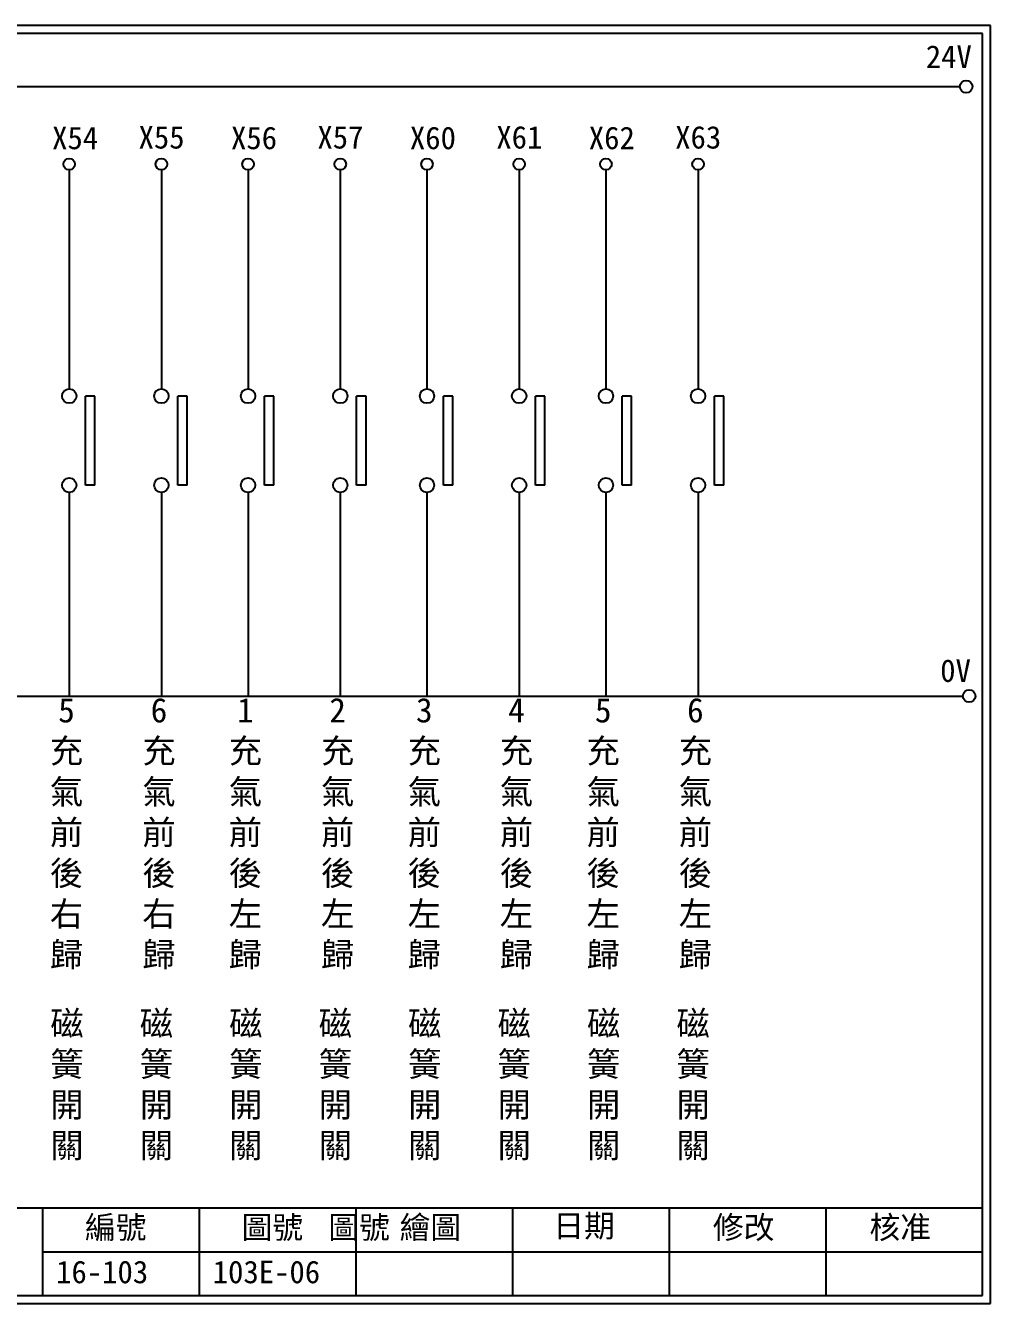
# Model space of a CAD drawing. Extents: x 275 to 562, y 265 to 469.
# Drawn here: x 407.9 to 561.9, y 264.9 to 468.9 of the extents above; entities that cross this region are included whole.
import ezdxf

# ---------------------------------------------------------------- set-up
doc = ezdxf.new("R2010")
doc.units = 0
doc.layers.get('0').update_dxf_attribs({"linetype": 'CONTINUOUS'})
doc.layers.add('圖框層', color=7, linetype='CONTINUOUS')
doc.layers.add('標尺寸層', color=3, linetype='CONTINUOUS')
doc.styles.add('CNS', font='romanc.shx', dxfattribs={"bigfont": 'chineset.shx'})
doc.styles.add('STSL', font='kaiu.ttf')

msp = doc.modelspace()

# ---------------------------------------------------------------- linework, layer by layer
for p, q in [((418.96, 409.78), (417.45, 409.78)), ((433.67, 409.78), (432.17, 409.78)), ((447.51, 409.78), (446.01, 409.78)), ((462.23, 409.78), (460.72, 409.78)), ((476.07, 409.78), (474.57, 409.78)), ((490.78, 409.78), (489.28, 409.78)), ((504.62, 409.78), (503.12, 409.78)), ((519.34, 409.78), (517.83, 409.78)), ((418.96, 395.55), (417.45, 395.55)), ((433.67, 395.55), (432.17, 395.55)), ((447.51, 395.55), (446.01, 395.55)), ((462.23, 395.55), (460.72, 395.55)), ((476.07, 395.55), (474.57, 395.55)), ((490.78, 395.55), (489.28, 395.55)), ((504.62, 395.55), (503.12, 395.55)), ((519.34, 395.55), (517.83, 395.55))]:
    msp.add_line(p, q)
for centre in [(558.02, 459.17), (558.5, 361.9)]:
    msp.add_circle(centre, 1)
at = {"layer": '圖框層', "color": 7}
for p, q in [((561.9, 468.91), (274.9, 468.91)), ((560.65, 467.66), (276.15, 467.66)), ((560.65, 266.2), (560.65, 467.66)), ((561.9, 264.95), (561.9, 468.91)), ((276.15, 280.2), (560.65, 280.2)), ((410.65, 266.2), (410.65, 280.2)), ((435.65, 266.2), (435.65, 280.2)), ((460.65, 266.2), (460.65, 280.2)), ((485.65, 266.2), (485.65, 280.2)), ((510.65, 266.2), (510.65, 280.2)), ((535.65, 266.2), (535.65, 280.2)), ((410.65, 273.2), (560.65, 273.2)), ((276.15, 266.2), (560.65, 266.2)), ((274.9, 264.95), (561.9, 264.95))]:
    msp.add_line(p, q, dxfattribs=at)
at = {"layer": '標尺寸層', "color": 7}
for p, q in [((279.42, 459.17), (557.02, 459.17)), ((414.85, 445.86), (414.85, 410.93)), ((429.56, 445.86), (429.56, 410.93)), ((443.4, 445.86), (443.4, 410.93)), ((458.12, 445.86), (458.12, 410.93)), ((471.96, 445.86), (471.96, 410.93)), ((486.67, 445.86), (486.67, 410.93)), ((500.52, 445.86), (500.52, 410.93)), ((515.23, 445.86), (515.23, 410.93)), ((417.45, 395.55), (417.45, 409.78)), ((418.96, 395.55), (418.96, 409.78)), ((432.17, 395.55), (432.17, 409.78)), ((433.67, 395.55), (433.67, 409.78)), ((446.01, 395.55), (446.01, 409.78)), ((447.51, 395.55), (447.51, 409.78)), ((460.72, 395.55), (460.72, 409.78)), ((462.23, 395.55), (462.23, 409.78)), ((474.57, 395.55), (474.57, 409.78)), ((476.07, 395.55), (476.07, 409.78)), ((489.28, 395.55), (489.28, 409.78)), ((490.78, 395.55), (490.78, 409.78)), ((503.12, 395.55), (503.12, 409.78)), ((504.62, 395.55), (504.62, 409.78)), ((517.83, 395.55), (517.83, 409.78)), ((519.34, 395.55), (519.34, 409.78)), ((414.85, 394.41), (414.85, 361.9)), ((414.85, 394.4), (414.85, 361.9)), ((429.56, 394.41), (429.56, 361.9)), ((429.56, 394.4), (429.56, 361.9)), ((443.4, 394.41), (443.4, 361.9)), ((443.4, 394.4), (443.4, 361.9)), ((458.12, 394.41), (458.12, 361.9)), ((458.12, 394.4), (458.12, 361.9)), ((471.96, 394.41), (471.96, 361.9)), ((471.96, 394.4), (471.96, 361.9)), ((486.67, 394.41), (486.67, 361.9)), ((486.67, 394.4), (486.67, 361.9)), ((500.52, 394.41), (500.52, 361.9)), ((500.52, 394.4), (500.52, 361.9)), ((515.23, 394.41), (515.23, 361.9)), ((515.23, 394.4), (515.23, 361.9)), ((279.63, 361.9), (557.5, 361.9))]:
    msp.add_line(p, q, dxfattribs=at)
for centre, radius in [((414.85, 446.78), 0.92), ((414.85, 446.78), 0.92), ((429.56, 446.78), 0.92), ((443.4, 446.78), 0.92), ((443.4, 446.78), 0.92), ((458.12, 446.78), 0.92), ((471.96, 446.78), 0.92), ((471.96, 446.78), 0.92), ((486.67, 446.78), 0.92), ((500.52, 446.78), 0.92), ((500.52, 446.78), 0.92), ((515.23, 446.78), 0.92), ((414.85, 409.78), 1.15), ((429.56, 409.78), 1.15), ((443.4, 409.78), 1.15), ((458.12, 409.78), 1.15), ((471.96, 409.78), 1.15), ((486.67, 409.78), 1.15), ((500.52, 409.78), 1.15), ((515.23, 409.78), 1.15), ((414.85, 395.55), 1.15), ((429.56, 395.55), 1.15), ((443.4, 395.55), 1.15), ((458.12, 395.55), 1.15), ((471.96, 395.55), 1.15), ((486.67, 395.55), 1.15), ((500.52, 395.55), 1.15), ((515.23, 395.55), 1.15)]:
    msp.add_circle(centre, radius, dxfattribs=at)

# ---------------------------------------------------------------- texts
at = {"layer": '圖框層', "color": 4, "style": 'STSL'}
for s, p in [('24V', (551.58, 462.16)), ('X55', (425.92, 449.28)), ('X57', (454.47, 449.28)), ('X61', (483.03, 449.28)), ('X63', (511.58, 449.28)), ('X54', (412.12, 449.18)), ('X56', (440.68, 449.18)), ('X60', (469.23, 449.18)), ('X62', (497.79, 449.18)), ('0V', (553.88, 364.15)), ('繪圖', (467.59, 275.29)), ('日期', (492.12, 275.53)), ('編號', (417.36, 275.28)), ('圖號', (442.36, 275.28)), ('圖號', (456.21, 275.28)), ('修改', (517.59, 275.29)), ('核准', (542.59, 275.29)), ('16-103', (412.76, 268.17)), ('103E-06', (437.76, 268.17))]:
    msp.add_text(s, height=3.6, dxfattribs=at).set_placement(p)
at = {"layer": '標尺寸層', "color": 7, "char_height": 3.9, "attachment_point": 5, "style": 'CNS'}
for s, insert, width in [('{\\fDFKai-SB|b0|i0|c136|p65;5充氣前後右歸}', (414.42, 339.93), 6.5706), ('{\\fDFKai-SB|b0|i0|c136|p65;6充氣前後右歸}', (429.18, 339.93), 6.5706), ('{\\fDFKai-SB|b0|i0|c136|p65;1充氣前後左歸}', (442.97, 339.93), 6.5706), ('{\\fDFKai-SB|b0|i0|c136|p65;2充氣前後左歸}', (457.69, 339.93), 6.5706), ('{\\fDFKai-SB|b0|i0|c136|p65;3充氣前後左歸}', (471.53, 339.93), 6.5706), ('{\\fDFKai-SB|b0|i0|c136|p65;4充氣前後左歸}', (486.24, 339.93), 6.5706), ('{\\fDFKai-SB|b0|i0|c136|p65;5充氣前後左歸}', (500.09, 339.93), 6.5706), ('{\\fDFKai-SB|b0|i0|c136|p65;6充氣前後左歸}', (514.8, 339.93), 6.5706), ('{\\fDFKai-SB|b0|i0|c136|p65;磁簧開關}', (414.49, 299.69), 4.9608), ('{\\fDFKai-SB|b0|i0|c136|p65;磁簧開關}', (428.77, 299.69), 4.9608), ('{\\fDFKai-SB|b0|i0|c136|p65;磁簧開關}', (443.04, 299.69), 4.9608), ('{\\fDFKai-SB|b0|i0|c136|p65;磁簧開關}', (457.33, 299.69), 4.9608), ('{\\fDFKai-SB|b0|i0|c136|p65;磁簧開關}', (471.6, 299.69), 4.9608), ('{\\fDFKai-SB|b0|i0|c136|p65;磁簧開關}', (485.88, 299.69), 4.9608), ('{\\fDFKai-SB|b0|i0|c136|p65;磁簧開關}', (500.16, 299.69), 4.9608), ('{\\fDFKai-SB|b0|i0|c136|p65;磁簧開關}', (514.44, 299.69), 4.9608)]:
    msp.add_mtext(s, dxfattribs=dict(at, insert=insert, width=width))

doc.saveas('drawing.dxf')
